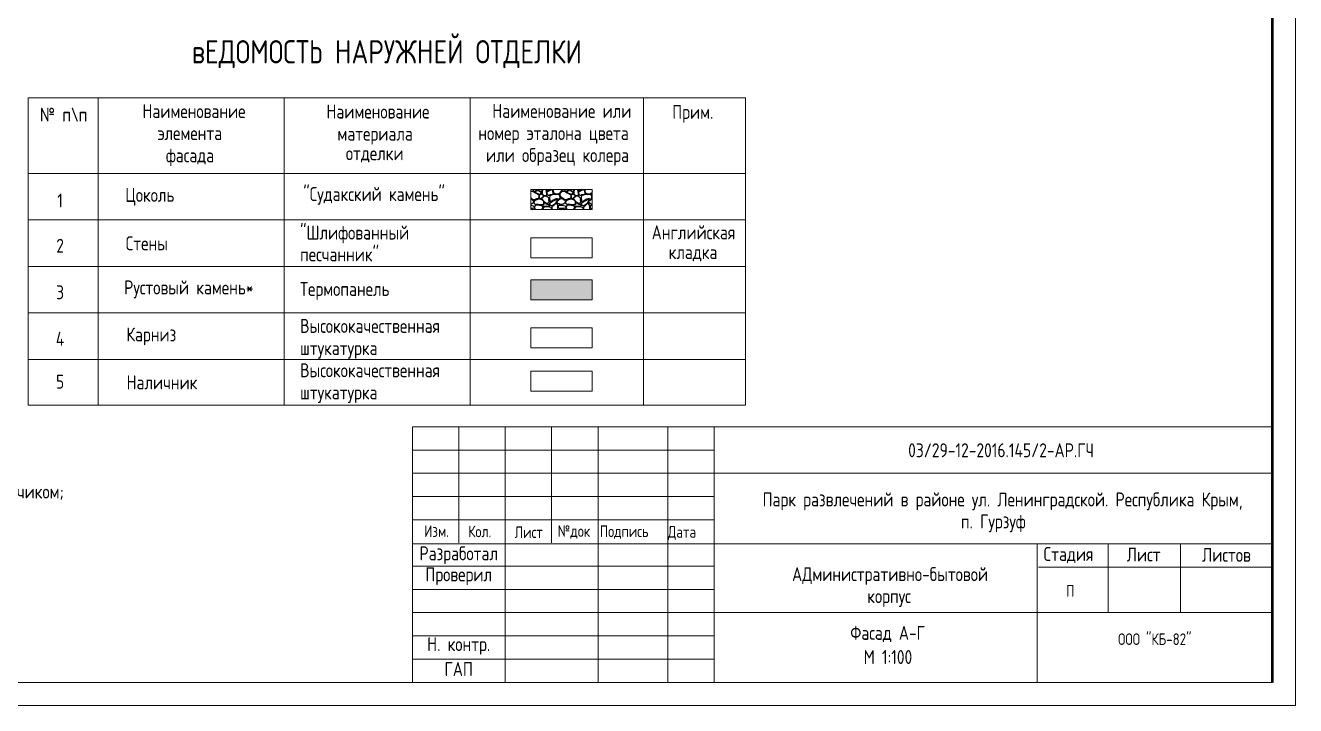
# Model space of a CAD drawing. Header units: feet. Extents: x -10410 to 374725, y -46422 to 88923.
# Drawn here: x 247223 to 274532, y -15420 to -791 of the extents above; entities that cross this region are included whole.
import ezdxf

# ---------------------------------------------------------------- set-up
doc = ezdxf.new("R2010")
doc.units = ezdxf.units.FT
doc.header["$MEASUREMENT"] = 0
for name, color, linetype, lineweight in [('00_Ном._пера__120', 7, 'Continuous', 5), ('0_Ном._пера__120', 7, 'Continuous', 5), ('0_Ном._пера__241', 7, 'Continuous', 50), ('82323000_Ном._пера__120', 7, 'Continuous', 5), ('Интерьер - Мебель_Ном._пера__1', 7, 'Continuous', 20), ('Конструктив - Лестница_Ном._пера__120', 7, 'Continuous', 5), ('Конструктив - Перекрытия_Ном._пера__1', 7, 'Continuous', 20), ('Конструктив - Стены Несущие_Ном._пера__1', 7, 'Continuous', 20), ('Конструктив - Стены Несущие_Ном._пера__120', 7, 'Continuous', 5), ('Маркер - Оси_Ном._пера__1', 7, 'Continuous', 20), ('Маркер - Оси_Ном._пера__21', 7, 'Continuous', 40)]:
    doc.layers.add(name, color=color, linetype=linetype, lineweight=lineweight)
doc.layers.add('Конструктив - Стены Несущие_Ном._пера__82', color=7, linetype='Continuous', lineweight=25, true_color=0xaaaaaa)
doc.styles.add('СГЕНЕРИР_СТИЛЬ_2', font='CS_Gost2304.shx')

# ---------------------------------------------------------------- blocks, each defined once
blk = doc.blocks.new('*X4')
at = {"layer": 'Конструктив - Стены Несущие_Ном._пера__82', "linetype": 'Continuous'}
for p, q in [((258094, -4334), (258090, -4337)), ((258090, -4355), (258115, -4355)), ((258103, -4320), (258094, -4334)), ((258115, -4355), (258156, -4369)), ((258149, -4348), (258132, -4320)), ((258132, -4320), (258149, -4348)), ((258149, -4348), (258169, -4355)), ((258156, -4369), (258190, -4389)), ((258169, -4355), (258210, -4334)), ((258190, -4375), (258197, -4355)), ((258197, -4355), (258210, -4348)), ((258223, -4320), (258210, -4334)), ((258210, -4348), (258244, -4341)), ((258244, -4341), (258272, -4348)), ((258258, -4328), (258258, -4320)), ((258272, -4348), (258258, -4328)), ((258272, -4348), (258306, -4375)), ((258299, -4362), (258272, -4348)), ((258319, -4355), (258299, -4362)), ((258326, -4341), (258319, -4355)), ((258332, -4320), (258326, -4341)), ((258340, -4334), (258333, -4369)), ((258333, -4369), (258333, -4389)), ((258352, -4320), (258340, -4334)), ((258429, -4355), (258409, -4320)), ((258429, -4334), (258414, -4320)), ((258449, -4341), (258429, -4334)), ((258436, -4423), (258429, -4355)), ((258442, -4389), (258449, -4362)), ((258470, -4341), (258449, -4341)), ((258449, -4362), (258470, -4355)), ((258470, -4355), (258517, -4328)), ((258490, -4334), (258470, -4341)), ((258511, -4321), (258490, -4334)), ((258511, -4320), (258511, -4321)), ((258517, -4328), (258538, -4321)), ((258538, -4321), (258552, -4334)), ((258552, -4334), (258565, -4382)), ((258579, -4362), (258579, -4320)), ((258599, -4403), (258579, -4362)), ((258736, -4362), (258709, -4396)), ((258729, -4396), (258750, -4369)), ((258777, -4334), (258736, -4362)), ((258750, -4369), (258770, -4355)), ((258770, -4355), (258797, -4355)), ((258786, -4320), (258777, -4334)), ((258797, -4355), (258838, -4369)), ((258831, -4348), (258814, -4320)), ((258814, -4320), (258831, -4348)), ((258831, -4348), (258852, -4355)), ((258838, -4369), (258872, -4389)), ((258852, -4355), (258893, -4334)), ((258872, -4375), (258879, -4355)), ((258879, -4355), (258893, -4348)), ((258906, -4320), (258893, -4334)), ((258893, -4348), (258927, -4341)), ((258927, -4341), (258954, -4348)), ((258941, -4328), (258941, -4320)), ((258954, -4348), (258941, -4328)), ((258954, -4348), (258988, -4375)), ((258982, -4362), (258954, -4348)), ((259002, -4355), (258982, -4362)), ((259009, -4341), (259002, -4355)), ((259014, -4320), (259009, -4341)), ((259023, -4334), (259016, -4369)), ((259016, -4369), (259016, -4389)), ((259034, -4320), (259023, -4334)), ((259111, -4355), (259091, -4320)), ((259111, -4334), (259096, -4320)), ((259132, -4341), (259111, -4334)), ((259118, -4423), (259111, -4355)), ((259125, -4389), (259132, -4362)), ((259152, -4341), (259132, -4341)), ((259132, -4362), (259152, -4355)), ((259152, -4355), (259200, -4328)), ((259173, -4334), (259152, -4341)), ((259193, -4321), (259173, -4334)), ((259193, -4320), (259193, -4321)), ((259200, -4328), (259220, -4321)), ((259220, -4321), (259234, -4334)), ((259234, -4334), (259248, -4382)), ((259261, -4362), (259261, -4320)), ((259282, -4403), (259261, -4362)), ((258108, -4512), (258090, -4506)), ((258090, -4518), (258094, -4519)), ((258101, -4635), (258090, -4639)), ((258094, -4519), (258122, -4539)), ((258135, -4614), (258101, -4635)), ((258128, -4532), (258108, -4512)), ((258122, -4539), (258142, -4566)), ((258149, -4539), (258128, -4532)), ((258149, -4607), (258135, -4614)), ((258142, -4566), (258156, -4587)), ((258169, -4539), (258149, -4539)), ((258156, -4587), (258149, -4607)), ((258162, -4594), (258176, -4560)), ((258169, -4628), (258162, -4594)), ((258183, -4532), (258169, -4539)), ((258176, -4635), (258169, -4628)), ((258176, -4560), (258203, -4539)), ((258190, -4642), (258176, -4635)), ((258210, -4519), (258183, -4532)), ((258210, -4396), (258190, -4375)), ((258190, -4389), (258244, -4423)), ((258224, -4635), (258190, -4642)), ((258203, -4539), (258265, -4519)), ((258244, -4416), (258210, -4396)), ((258251, -4512), (258210, -4519)), ((258251, -4642), (258224, -4635)), ((258265, -4430), (258244, -4416)), ((258244, -4423), (258265, -4437)), ((258265, -4485), (258251, -4512)), ((258333, -4648), (258251, -4642)), ((258279, -4430), (258265, -4430)), ((258272, -4444), (258265, -4437)), ((258272, -4450), (258265, -4464)), ((258265, -4464), (258265, -4478)), ((258265, -4478), (258265, -4485)), ((258265, -4519), (258299, -4526)), ((258272, -4464), (258279, -4437)), ((258272, -4450), (258272, -4444)), ((258272, -4464), (258272, -4478)), ((258272, -4478), (258279, -4505)), ((258313, -4409), (258279, -4430)), ((258279, -4437), (258319, -4423)), ((258279, -4505), (258292, -4512)), ((258292, -4512), (258306, -4512)), ((258299, -4526), (258333, -4539)), ((258306, -4375), (258319, -4396)), ((258306, -4512), (258326, -4498)), ((258319, -4396), (258313, -4409)), ((258319, -4423), (258347, -4437)), ((258347, -4478), (258326, -4498)), ((258333, -4389), (258333, -4403)), ((258333, -4403), (258340, -4430)), ((258333, -4505), (258347, -4491)), ((258333, -4526), (258333, -4505)), ((258347, -4546), (258333, -4526)), ((258333, -4539), (258360, -4573)), ((258347, -4642), (258333, -4648)), ((258340, -4430), (258354, -4437)), ((258347, -4437), (258360, -4450)), ((258360, -4457), (258347, -4478)), ((258347, -4491), (258374, -4464)), ((258367, -4573), (258347, -4546)), ((258360, -4628), (258347, -4642)), ((258354, -4437), (258374, -4450)), ((258354, -4648), (258374, -4628)), ((258360, -4450), (258360, -4457)), ((258360, -4573), (258360, -4594)), ((258360, -4594), (258360, -4628)), ((258381, -4594), (258367, -4573)), ((258374, -4450), (258388, -4450)), ((258374, -4464), (258422, -4457)), ((258374, -4628), (258401, -4621)), ((258415, -4614), (258381, -4594)), ((258388, -4450), (258395, -4450)), ((258395, -4450), (258415, -4450)), ((258401, -4621), (258442, -4635)), ((258415, -4450), (258429, -4444)), ((258449, -4621), (258415, -4614)), ((258422, -4457), (258456, -4478)), ((258429, -4444), (258436, -4430)), ((258436, -4430), (258436, -4423)), ((258449, -4423), (258442, -4389)), ((258442, -4635), (258483, -4648)), ((258456, -4444), (258449, -4423)), ((258470, -4607), (258449, -4621)), ((258463, -4450), (258456, -4444)), ((258456, -4478), (258476, -4519)), ((258483, -4450), (258463, -4450)), ((258476, -4526), (258470, -4539)), ((258470, -4539), (258476, -4580)), ((258476, -4587), (258470, -4607)), ((258476, -4519), (258476, -4526)), ((258476, -4580), (258476, -4587)), ((258504, -4437), (258483, -4450)), ((258497, -4464), (258490, -4491)), ((258490, -4491), (258497, -4573)), ((258490, -4614), (258524, -4594)), ((258490, -4628), (258490, -4614)), ((258517, -4662), (258490, -4628)), ((258511, -4450), (258497, -4464)), ((258497, -4573), (258511, -4587)), ((258558, -4430), (258504, -4437)), ((258572, -4430), (258511, -4450)), ((258511, -4587), (258517, -4587)), ((258572, -4553), (258517, -4587)), ((258524, -4594), (258606, -4553)), ((258593, -4642), (258545, -4669)), ((258572, -4409), (258558, -4430)), ((258565, -4382), (258572, -4403)), ((258572, -4403), (258572, -4409)), ((258579, -4430), (258572, -4430)), ((258613, -4526), (258572, -4553)), ((258627, -4437), (258579, -4430)), ((258620, -4614), (258593, -4642)), ((258640, -4423), (258599, -4403)), ((258620, -4628), (258599, -4648)), ((258606, -4553), (258627, -4532)), ((258633, -4519), (258613, -4526)), ((258640, -4580), (258620, -4614)), ((258633, -4621), (258620, -4628)), ((258688, -4430), (258627, -4437)), ((258627, -4532), (258647, -4532)), ((258661, -4519), (258633, -4519)), ((258647, -4621), (258633, -4621)), ((258674, -4423), (258640, -4423)), ((258661, -4546), (258640, -4580)), ((258647, -4532), (258661, -4539)), ((258647, -4594), (258654, -4573)), ((258661, -4607), (258647, -4594)), ((258661, -4642), (258647, -4621)), ((258654, -4573), (258695, -4539)), ((258681, -4526), (258661, -4519)), ((258661, -4539), (258661, -4546)), ((258681, -4621), (258661, -4607)), ((258668, -4662), (258661, -4642)), ((258698, -4404), (258674, -4423)), ((258681, -4526), (258698, -4520)), ((258698, -4630), (258681, -4621)), ((258698, -4437), (258688, -4430)), ((258695, -4539), (258698, -4537)), ((258709, -4396), (258698, -4404)), ((258709, -4444), (258698, -4437)), ((258698, -4520), (258702, -4519)), ((258698, -4537), (258729, -4519)), ((258709, -4635), (258698, -4630)), ((258702, -4519), (258715, -4512)), ((258722, -4485), (258709, -4444)), ((258715, -4635), (258709, -4635)), ((258715, -4423), (258729, -4396)), ((258729, -4464), (258715, -4423)), ((258715, -4512), (258722, -4491)), ((258736, -4642), (258715, -4635)), ((258722, -4491), (258722, -4485)), ((258750, -4491), (258729, -4464)), ((258729, -4519), (258750, -4512)), ((258763, -4642), (258736, -4642)), ((258770, -4505), (258750, -4491)), ((258750, -4512), (258777, -4519)), ((258784, -4635), (258763, -4642)), ((258790, -4512), (258770, -4505)), ((258777, -4519), (258804, -4539)), ((258818, -4614), (258784, -4635)), ((258811, -4532), (258790, -4512)), ((258804, -4539), (258825, -4566)), ((258831, -4539), (258811, -4532)), ((258831, -4607), (258818, -4614)), ((258825, -4566), (258838, -4587)), ((258852, -4539), (258831, -4539)), ((258838, -4587), (258831, -4607)), ((258845, -4594), (258859, -4560)), ((258852, -4628), (258845, -4594)), ((258866, -4532), (258852, -4539)), ((258859, -4635), (258852, -4628)), ((258859, -4560), (258886, -4539)), ((258872, -4642), (258859, -4635)), ((258893, -4519), (258866, -4532)), ((258893, -4396), (258872, -4375)), ((258872, -4389), (258927, -4423)), ((258907, -4635), (258872, -4642)), ((258886, -4539), (258947, -4519)), ((258927, -4416), (258893, -4396)), ((258934, -4512), (258893, -4519)), ((258934, -4642), (258907, -4635)), ((258947, -4430), (258927, -4416)), ((258927, -4423), (258947, -4437)), ((258947, -4485), (258934, -4512)), ((259016, -4648), (258934, -4642)), ((258961, -4430), (258947, -4430)), ((258954, -4444), (258947, -4437)), ((258954, -4450), (258947, -4464)), ((258947, -4464), (258947, -4478)), ((258947, -4478), (258947, -4485)), ((258947, -4519), (258982, -4526)), ((258954, -4464), (258961, -4437)), ((258954, -4450), (258954, -4444)), ((258954, -4464), (258954, -4478)), ((258954, -4478), (258961, -4505)), ((258995, -4409), (258961, -4430)), ((258961, -4437), (259002, -4423)), ((258961, -4505), (258975, -4512)), ((258975, -4512), (258988, -4512)), ((258982, -4526), (259016, -4539)), ((258988, -4375), (259002, -4396)), ((258988, -4512), (259009, -4498)), ((259002, -4396), (258995, -4409)), ((259002, -4423), (259029, -4437)), ((259029, -4478), (259009, -4498)), ((259016, -4389), (259016, -4403)), ((259016, -4403), (259023, -4430)), ((259016, -4505), (259029, -4491)), ((259016, -4526), (259016, -4505)), ((259029, -4546), (259016, -4526)), ((259016, -4539), (259043, -4573)), ((259029, -4642), (259016, -4648)), ((259023, -4430), (259036, -4437)), ((259029, -4437), (259043, -4450)), ((259043, -4457), (259029, -4478)), ((259029, -4491), (259057, -4464)), ((259050, -4573), (259029, -4546)), ((259043, -4628), (259029, -4642)), ((259036, -4437), (259057, -4450)), ((259036, -4648), (259057, -4628)), ((259043, -4450), (259043, -4457)), ((259043, -4573), (259043, -4594)), ((259043, -4594), (259043, -4628)), ((259063, -4594), (259050, -4573)), ((259057, -4450), (259070, -4450)), ((259057, -4464), (259104, -4457)), ((259057, -4628), (259084, -4621)), ((259098, -4614), (259063, -4594)), ((259070, -4450), (259077, -4450)), ((259077, -4450), (259098, -4450)), ((259084, -4621), (259125, -4635)), ((259098, -4450), (259111, -4444)), ((259132, -4621), (259098, -4614)), ((259104, -4457), (259139, -4478)), ((259111, -4444), (259118, -4430)), ((259118, -4430), (259118, -4423)), ((259132, -4423), (259125, -4389)), ((259125, -4635), (259166, -4648)), ((259139, -4444), (259132, -4423)), ((259152, -4607), (259132, -4621)), ((259145, -4450), (259139, -4444)), ((259139, -4478), (259159, -4519)), ((259166, -4450), (259145, -4450)), ((259159, -4526), (259152, -4539)), ((259152, -4539), (259159, -4580)), ((259159, -4587), (259152, -4607)), ((259159, -4519), (259159, -4526)), ((259159, -4580), (259159, -4587)), ((259186, -4437), (259166, -4450)), ((259180, -4464), (259173, -4491)), ((259173, -4491), (259180, -4573)), ((259173, -4614), (259207, -4594)), ((259173, -4628), (259173, -4614)), ((259200, -4662), (259173, -4628)), ((259193, -4450), (259180, -4464)), ((259180, -4573), (259193, -4587)), ((259241, -4430), (259186, -4437)), ((259255, -4430), (259193, -4450)), ((259193, -4587), (259200, -4587)), ((259255, -4553), (259200, -4587)), ((259207, -4594), (259289, -4553)), ((259275, -4642), (259227, -4669)), ((259255, -4409), (259241, -4430)), ((259248, -4382), (259255, -4403)), ((259255, -4403), (259255, -4409)), ((259261, -4430), (259255, -4430)), ((259296, -4526), (259255, -4553)), ((259309, -4437), (259261, -4430)), ((259302, -4614), (259275, -4642)), ((259323, -4423), (259282, -4403)), ((259302, -4628), (259282, -4648)), ((259289, -4553), (259309, -4532)), ((259316, -4519), (259296, -4526)), ((259323, -4580), (259302, -4614)), ((259316, -4621), (259302, -4628)), ((259371, -4430), (259309, -4437)), ((259309, -4532), (259330, -4532)), ((259343, -4519), (259316, -4519)), ((259330, -4621), (259316, -4621)), ((259357, -4423), (259323, -4423)), ((259343, -4546), (259323, -4580)), ((259330, -4532), (259343, -4539)), ((259330, -4594), (259337, -4573)), ((259343, -4607), (259330, -4594)), ((259343, -4642), (259330, -4621)), ((259337, -4573), (259377, -4539)), ((259364, -4526), (259343, -4519)), ((259343, -4539), (259343, -4546)), ((259364, -4621), (259343, -4607)), ((259350, -4662), (259343, -4642)), ((259381, -4404), (259357, -4423)), ((259364, -4526), (259381, -4520)), ((259381, -4630), (259364, -4621)), ((259381, -4437), (259371, -4430)), ((259377, -4539), (259381, -4537)), ((259391, -4396), (259381, -4404)), ((259391, -4444), (259381, -4437)), ((259381, -4520), (259384, -4519)), ((259381, -4537), (259412, -4519)), ((259391, -4635), (259381, -4630)), ((259384, -4519), (259398, -4512)), ((259412, -4370), (259391, -4396)), ((259405, -4485), (259391, -4444)), ((259398, -4635), (259391, -4635)), ((259398, -4423), (259412, -4396)), ((259412, -4464), (259398, -4423)), ((259398, -4512), (259405, -4491)), ((259412, -4639), (259398, -4635)), ((259405, -4491), (259405, -4485)), ((259412, -4396), (259412, -4395)), ((259412, -4465), (259412, -4464)), ((259412, -4519), (259412, -4519)), ((258090, -4660), (258108, -4662)), ((258101, -4723), (258090, -4725)), ((258090, -4737), (258101, -4737)), ((258156, -4730), (258101, -4723)), ((258101, -4737), (258134, -4750)), ((258108, -4662), (258142, -4669)), ((258142, -4669), (258156, -4689)), ((258156, -4689), (258162, -4703)), ((258162, -4723), (258156, -4730)), ((258162, -4703), (258162, -4723)), ((258176, -4683), (258197, -4655)), ((258182, -4750), (258176, -4683)), ((258197, -4655), (258224, -4648)), ((258224, -4648), (258319, -4662)), ((258340, -4723), (258317, -4750)), ((258319, -4662), (258340, -4676)), ((258340, -4676), (258347, -4696)), ((258347, -4703), (258340, -4723)), ((258347, -4696), (258347, -4703)), ((258347, -4750), (258367, -4703)), ((258360, -4676), (258354, -4648)), ((258381, -4683), (258360, -4676)), ((258367, -4703), (258401, -4689)), ((258408, -4683), (258381, -4683)), ((258401, -4689), (258436, -4689)), ((258429, -4676), (258408, -4683)), ((258470, -4683), (258429, -4676)), ((258436, -4689), (258490, -4696)), ((258490, -4669), (258470, -4683)), ((258483, -4648), (258490, -4662)), ((258490, -4662), (258490, -4669)), ((258490, -4696), (258511, -4703)), ((258511, -4703), (258524, -4717)), ((258531, -4669), (258517, -4662)), ((258524, -4717), (258528, -4750)), ((258545, -4669), (258531, -4669)), ((258545, -4696), (258538, -4717)), ((258538, -4717), (258538, -4723)), ((258538, -4723), (258542, -4750)), ((258565, -4676), (258545, -4696)), ((258599, -4648), (258565, -4676)), ((258674, -4710), (258668, -4662)), ((258674, -4737), (258674, -4710)), ((258674, -4750), (258674, -4737)), ((258681, -4669), (258695, -4655)), ((258681, -4669), (258681, -4703)), ((258681, -4703), (258688, -4717)), ((258688, -4717), (258698, -4722)), ((258695, -4655), (258698, -4655)), ((258698, -4655), (258715, -4655)), ((258698, -4722), (258715, -4730)), ((258715, -4655), (258790, -4662)), ((258736, -4730), (258715, -4730)), ((258721, -4750), (258743, -4737)), ((258784, -4723), (258736, -4730)), ((258743, -4737), (258784, -4737)), ((258838, -4730), (258784, -4723)), ((258784, -4737), (258816, -4750)), ((258790, -4662), (258825, -4669)), ((258825, -4669), (258838, -4689)), ((258838, -4689), (258845, -4703)), ((258845, -4723), (258838, -4730)), ((258845, -4703), (258845, -4723)), ((258859, -4683), (258879, -4655)), ((258865, -4750), (258859, -4683)), ((258879, -4655), (258907, -4648)), ((258907, -4648), (259002, -4662)), ((259023, -4723), (258999, -4750)), ((259002, -4662), (259023, -4676)), ((259023, -4676), (259029, -4696)), ((259029, -4703), (259023, -4723)), ((259029, -4696), (259029, -4703)), ((259030, -4750), (259050, -4703)), ((259043, -4676), (259036, -4648)), ((259063, -4683), (259043, -4676)), ((259050, -4703), (259084, -4689)), ((259091, -4683), (259063, -4683)), ((259084, -4689), (259118, -4689)), ((259111, -4676), (259091, -4683)), ((259152, -4683), (259111, -4676)), ((259118, -4689), (259173, -4696)), ((259173, -4669), (259152, -4683)), ((259166, -4648), (259173, -4662)), ((259173, -4662), (259173, -4669)), ((259173, -4696), (259193, -4703)), ((259193, -4703), (259207, -4717)), ((259214, -4669), (259200, -4662)), ((259207, -4717), (259211, -4750)), ((259227, -4669), (259214, -4669)), ((259227, -4696), (259220, -4717)), ((259220, -4717), (259220, -4723)), ((259220, -4723), (259224, -4750)), ((259248, -4676), (259227, -4696)), ((259282, -4648), (259248, -4676)), ((259357, -4710), (259350, -4662)), ((259357, -4737), (259357, -4710)), ((259357, -4750), (259357, -4737)), ((259364, -4669), (259377, -4655)), ((259364, -4669), (259364, -4703)), ((259364, -4703), (259371, -4717)), ((259371, -4717), (259381, -4722)), ((259377, -4655), (259381, -4655)), ((259381, -4655), (259398, -4655)), ((259381, -4722), (259398, -4730)), ((259398, -4655), (259412, -4656)), ((259412, -4730), (259398, -4730)), ((259404, -4750), (259412, -4745))]:
    blk.add_line(p, q, dxfattribs=at)
blk = doc.blocks.new('Штриховка_2', base_point=(0, 0))
at = {"layer": 'Конструктив - Стены Несущие_Ном._пера__82', "linetype": 'Continuous'}
blk.add_blockref('*X4', (0, 0), dxfattribs=at)

msp = doc.modelspace()

# ---------------------------------------------------------------- hatches: boundary and pattern name
at = {"layer": 'Конструктив - Стены Несущие_Ном._пера__120', "linetype": 'Continuous', "lineweight": 0, "true_color": 0x000000}
msp.add_hatch(color=18, dxfattribs=at).paths.add_polyline_path([(258089.73241, -6266.14256), (259412.16583, -6266.14256), (259412.16583, -6696.70228), (258089.73241, -6696.70228)])

# ---------------------------------------------------------------- linework, layer by layer
at = {"layer": '00_Ном._пера__120', "linetype": 'Continuous'}
for p, q in [((262035.12098, -9923.40219), (255539.5449, -9923.40219)), ((262035.12098, -10423.06189), (255539.5449, -10423.06189)), ((262035.12098, -10922.72158), (255539.5449, -10922.72158)), ((262035.12098, -12421.70068), (255539.5449, -12421.70068)), ((262035.12098, -12921.36038), (255539.5449, -12921.36038)), ((262035.12098, -13421.02008), (255539.5449, -13421.02008)), ((262035.12098, -13920.67977), (255539.5449, -13920.67977)), ((262035.12098, -14420.33947), (255539.5449, -14420.33947))]:
    msp.add_line(p, q, dxfattribs=at)
at = {"layer": '0_Ном._пера__120', "linetype": 'Continuous'}
for p, q in [((247284.4846, -2352.17748), (262702.05191, -2352.17748)), ((247284.4846, -8960.08484), (247284.4846, -2352.17748)), ((248784.4846, -8960.08484), (248784.4846, -2352.17748)), ((252784.4846, -8960.08484), (252784.4846, -2352.17748)), ((256784.4846, -8960.08484), (256784.4846, -2352.17748)), ((260512.499, -8960.08484), (260512.499, -2352.17748)), ((262702.05191, -8960.08484), (262702.05191, -2352.17748)), ((247284.4846, -3973.86268), (247284.4846, -2973.86268)), ((247284.4846, -4973.86268), (247284.4846, -3973.86268)), ((247284.4846, -3973.86268), (262702.05191, -3973.86268)), ((247284.4846, -5973.86268), (247284.4846, -4973.86268)), ((247284.4846, -4973.86268), (262702.05191, -4973.86268)), ((247284.4846, -6973.86268), (247284.4846, -5973.86268)), ((247284.4846, -5973.86268), (262702.05191, -5973.86268)), ((247284.4846, -6973.86268), (262702.05191, -6973.86268)), ((247284.4846, -8960.08484), (247284.4846, -6973.86268)), ((247284.4846, -7973.86268), (262702.05191, -7973.86268)), ((247284.4846, -8960.08484), (262702.05191, -8960.08484)), ((256538.8643, -11922.04098), (256538.8643, -9423.74249)), ((257538.1837, -14919.99917), (257538.1837, -9423.74249)), ((258537.50309, -11922.04098), (258537.50309, -9423.74249)), ((259536.82249, -14919.99917), (259536.82249, -9423.74249)), ((261035.80159, -14919.99917), (261035.80159, -9423.74249)), ((262035.12098, -14919.99917), (262035.12098, -9423.74249)), ((262035.12098, -10423.06189), (274016.54288, -10423.06189)), ((262035.12098, -11422.38128), (255539.5449, -11422.38128)), ((255544.84375, -11942.89738), (274032.25259, -11942.89738)), ((268977.6624, -11942.89738), (268977.6624, -14919.99917)), ((270502.57639, -13421.02008), (270502.57639, -11942.89738)), ((272055.5976, -13421.02008), (272055.5976, -11942.89738)), ((269003.59729, -12442.55708), (274032.25259, -12442.55708)), ((262035.12098, -13421.02008), (274032.25259, -13421.02008))]:
    msp.add_line(p, q, dxfattribs=at)
at = {"layer": '0_Ном._пера__120', "linetype": 'Continuous', "flags": 128}
for points in [[(274032.25259, -9423.74249), (255544.84375, -9423.74249)], [(255544.84375, -9423.74249), (255544.84375, -14919.99917)], [(274032.25259, -9423.74249), (255544.84375, -9423.74249)], [(255544.84375, -9423.74249), (255544.84375, -14919.99917)], [(274032.25259, -14919.99917), (274032.25259, -9423.74249)], [(274032.25259, -14919.99917), (274032.25259, -9423.74249)], [(255544.84375, -14919.99917), (274032.25259, -14919.99917)], [(255544.84375, -14919.99917), (274032.25259, -14919.99917)]]:
    msp.add_lwpolyline(points, dxfattribs=at)
at = {"layer": '0_Ном._пера__241', "linetype": 'Continuous'}
msp.add_line((274032.25259, -14919.99917), (274032.25259, 13455.3262), dxfattribs=at)
at = {"layer": '82323000_Ном._пера__120', "linetype": 'Continuous'}
for p, q in [((274032.25259, -14563.89602), (274032.25259, 13455.3262)), ((234588.70448, -14919.99917), (274032.25259, -14919.99917)), ((274532.25259, -15419.99917), (232588.70448, -15419.99917))]:
    msp.add_line(p, q, dxfattribs=at)
at = {"layer": 'Интерьер - Мебель_Ном._пера__1', "linetype": 'Continuous'}
for p, q in [((258089.73241, -8658.65042), (258089.73241, -8228.0907)), ((258089.73241, -8228.0907), (259412.16583, -8228.0907)), ((259412.16583, -8228.0907), (259412.16583, -8658.65042)), ((259412.16583, -8658.65042), (258089.73241, -8658.65042))]:
    msp.add_line(p, q, dxfattribs=at)
at = {"layer": 'Конструктив - Лестница_Ном._пера__120', "linetype": 'Continuous'}
msp.add_line((274532.25259, 13955.3262), (274532.25259, -15419.99917), dxfattribs=at)
at = {"layer": 'Конструктив - Перекрытия_Ном._пера__1', "linetype": 'Continuous'}
for p, q in [((258089.73241, -7724.31457), (258089.73241, -7293.75485)), ((258089.73241, -7293.75485), (259412.16583, -7293.75485)), ((259412.16583, -7293.75485), (259412.16583, -7724.31457)), ((259412.16583, -7724.31457), (258089.73241, -7724.31457))]:
    msp.add_line(p, q, dxfattribs=at)
at = {"layer": 'Конструктив - Стены Несущие_Ном._пера__1', "linetype": 'Continuous'}
for p, q in [((258089.73241, -4750.16926), (258089.73241, -4319.60954)), ((258089.73241, -4319.60954), (259412.16583, -4319.60954)), ((259412.16583, -4319.60954), (259412.16583, -4750.16926)), ((259412.16583, -4750.16926), (258089.73241, -4750.16926)), ((258089.73241, -5792.46992), (258089.73241, -5361.9102)), ((258089.73241, -5361.9102), (259412.16583, -5361.9102)), ((259412.16583, -5361.9102), (259412.16583, -5792.46992)), ((259412.16583, -5792.46992), (258089.73241, -5792.46992)), ((258089.73241, -6696.70228), (258089.73241, -6266.14256)), ((258089.73241, -6266.14256), (259412.16583, -6266.14256)), ((259412.16583, -6266.14256), (259412.16583, -6696.70228)), ((259412.16583, -6696.70228), (258089.73241, -6696.70228))]:
    msp.add_line(p, q, dxfattribs=at)

# ---------------------------------------------------------------- block references
at = {"layer": 'Конструктив - Стены Несущие_Ном._пера__82', "linetype": 'Continuous'}
msp.add_blockref('Штриховка_2', (0, 0), dxfattribs=at)

# ---------------------------------------------------------------- texts
at = {"layer": 'Маркер - Оси_Ном._пера__1', "linetype": 'Continuous', "style": 'СГЕНЕРИР_СТИЛЬ_2'}
for s, insert, char_height, attachment_point in [('\\A1;{\\FCS_Gost2304.shx;вЕДОМОСТЬ НАРУЖНЕЙ ОТДЕЛКИ}', (254994.86372, -1410.61463), 500, 5), ('\\A1;{\\FCS_Gost2304.shx;№ п\\\\п}', (248044.62299, -2710.39668), 300, 5), ('\\A1;{\\FCS_Gost2304.shx;Наименование}', (249740.24421, -2785.30839), 300, 7), ('\\A1;{\\FCS_Gost2304.shx;Наименование}', (253695.54163, -2793.50932), 300, 7), ('\\A1;{\\FCS_Gost2304.shx;Наименование или}', (257261.62844, -2780.68249), 300, 7), ('\\A1;{\\FCS_Gost2304.shx;Прим.}', (261571.47919, -2692.90222), 300, 5), ('\\A1;{\\FCS_Gost2304.shx;элемента}', (250061.69876, -3258.03567), 300, 7), ('\\A1;{\\FCS_Gost2304.shx;материала}', (253931.17799, -3350.89114), 300, 7), ('\\A1;{\\FCS_Gost2304.shx;номер эталона цвета}', (256961.99207, -3338.06431), 300, 7), ('\\A1;{\\FCS_Gost2304.shx;фасада}', (250243.51694, -3815.41748), 300, 7), ('\\A1;{\\FCS_Gost2304.shx;отделки}', (254112.99618, -3738.5275), 300, 7), ('\\A1;{\\FCS_Gost2304.shx;или образец колера}', (257127.81025, -3810.79158), 300, 7), ('\\A1;{\\FCS_Gost2304.shx;Цоколь}', (249370.05492, -4476.97412), 300, 4), ('\\A1;{\\FCS_Gost2304.shx; "Судакский камень"}', (253043.49151, -4459.2071), 300, 4), ('\\A1;{\\FCS_Gost2304.shx;1}', (247969.52527, -4557.31759), 300, 5), ('\\A1;{\\FCS_Gost2304.shx;"Шлифованный}', (253128.73428, -5477.13207), 300, 7), ('\\A1;{\\FCS_Gost2304.shx;Английская}', (260688.93102, -5392.47753), 300, 7), ('\\A1;{\\FCS_Gost2304.shx;2}', (247969.52527, -5530.81051), 300, 5), ('\\A1;{\\FCS_Gost2304.shx;Стены}', (249380.9714, -5478.40757), 300, 4), ('\\A1;{\\FCS_Gost2304.shx;песчанник"}', (253128.73428, -5865.2048), 300, 7), ('\\A1;{\\FCS_Gost2304.shx;кладка}', (261052.56738, -5865.2048), 300, 7), ('\\A1;{\\FCS_Gost2304.shx;Рустовый камень*}', (249345.43439, -6468.10585), 300, 4), ('\\A1;{\\FCS_Gost2304.shx;3}', (247969.52527, -6530.81051), 300, 5), ('\\A1;{\\FCS_Gost2304.shx;Термопанель}', (253128.73428, -6500.43406), 300, 4), ('\\A1;{\\FCS_Gost2304.shx;Карниз}', (249394.38895, -7478.87712), 300, 4), ('\\A1;{\\FCS_Gost2304.shx;Высококачественная}', (253128.73428, -7403.9314), 300, 7), ('\\A1;{\\FCS_Gost2304.shx;4}', (247969.52527, -7530.81051), 300, 5), ('\\A1;{\\FCS_Gost2304.shx;штукатурка}', (253128.73428, -7961.31322), 300, 7), ('\\A1;{\\FCS_Gost2304.shx;Высококачественная}', (253128.73428, -8358.19973), 300, 7), ('\\A1;{\\FCS_Gost2304.shx;5}', (247969.52527, -8454.61662), 300, 5), ('\\A1;{\\FCS_Gost2304.shx;Наличник}', (249398.25661, -8467.83192), 300, 4), ('\\A1;{\\FCS_Gost2304.shx;штукатурка}', (253128.73428, -8915.58155), 300, 7), ('\\A1;{\\FCS_Gost2304.shx;03/29-12-2016.145/2-АР.ГЧ}', (268198.66448, -9929.34767), 300, 5), ('\\A1;{\\FCS_Gost2304.shx;Парк развлечений в районе ул. Ленинградской. Республика Крым,}', (263072.48266, -11218.24043), 300, 7), ('\\A1;{\\FCS_Gost2304.shx;п. Гурзуф}', (267335.75539, -11690.96771), 300, 7), ('\\A1;{\\FCS_Gost2304.shx;Изм.}', (256063.92756, -11668.54598), 250, 5), ('\\A1;{\\FCS_Gost2304.shx;Кол.}', (256992.71819, -11674.73599), 250, 5), ('\\A1;{\\FCS_Gost2304.shx;Лист}', (258044.55047, -11690.21757), 250, 5), ('\\A1;{\\FCS_Gost2304.shx;№док}', (259017.14394, -11685.47963), 250, 5), ('\\A1;{\\FCS_Gost2304.shx;Подпись}', (259573.88952, -11690.21757), 250, 4), ('\\A1;{\\FCS_Gost2304.shx;Дата}', (261035.80159, -11709.01071), 250, 4), ('\\A1;{\\FCS_Gost2304.shx;Разработал}', (256538.8643, -12186.20481), 300, 5), ('\\A1;{\\FCS_Gost2304.shx;Стадия}', (269649.63059, -12183.43891), 300, 5), ('\\A1;{\\FCS_Gost2304.shx;Лист}', (271265.40297, -12171.47782), 300, 5), ('\\A1;{\\FCS_Gost2304.shx;Листов}', (273045.34599, -12177.68864), 300, 5), ('\\A1;{\\FCS_Gost2304.shx;Проверил}', (256538.8643, -12638.28793), 300, 5), ('\\A1;{\\FCS_Gost2304.shx;АДминистративно-бытовой}', (263706.81712, -12824.59774), 300, 7), ('\\A1;{\\FCS_Gost2304.shx;П}', (269687.384, -12952.33212), 250, 5), ('\\A1;{\\FCS_Gost2304.shx;корпус}', (265322.81712, -13297.32501), 300, 7), ('\\A1;{\\FCS_Gost2304.shx;Фасад А-Г}', (264957.51977, -14053.492), 300, 7), ('\\A1;{\\FCS_Gost2304.shx;ООО "КБ-82"}', (271504.9575, -13991.88668), 250, 5), ('\\A1;{\\FCS_Gost2304.shx;Н. контр.}', (256538.8643, -14138.28793), 300, 5), ('\\A1;{\\FCS_Gost2304.shx;М 1:100}', (265246.97431, -14525.78291), 300, 7), ('\\A1;{\\FCS_Gost2304.shx;ГАП}', (256538.8643, -14633.24248), 300, 5)]:
    msp.add_mtext(s, dxfattribs=dict(at, insert=insert, char_height=char_height, attachment_point=attachment_point))
at = {"layer": 'Маркер - Оси_Ном._пера__21', "linetype": 'Continuous', "insert": (236676.78425, -10858.23278), "char_height": 300, "attachment_point": 4, "style": 'СГЕНЕРИР_СТИЛЬ_2'}
msp.add_mtext('\\A1;{\\FCS_Gost2304.shx;*Наименование производителей принятьпосле согласованя с заказчиком;}', dxfattribs=at)

doc.saveas('drawing.dxf')
